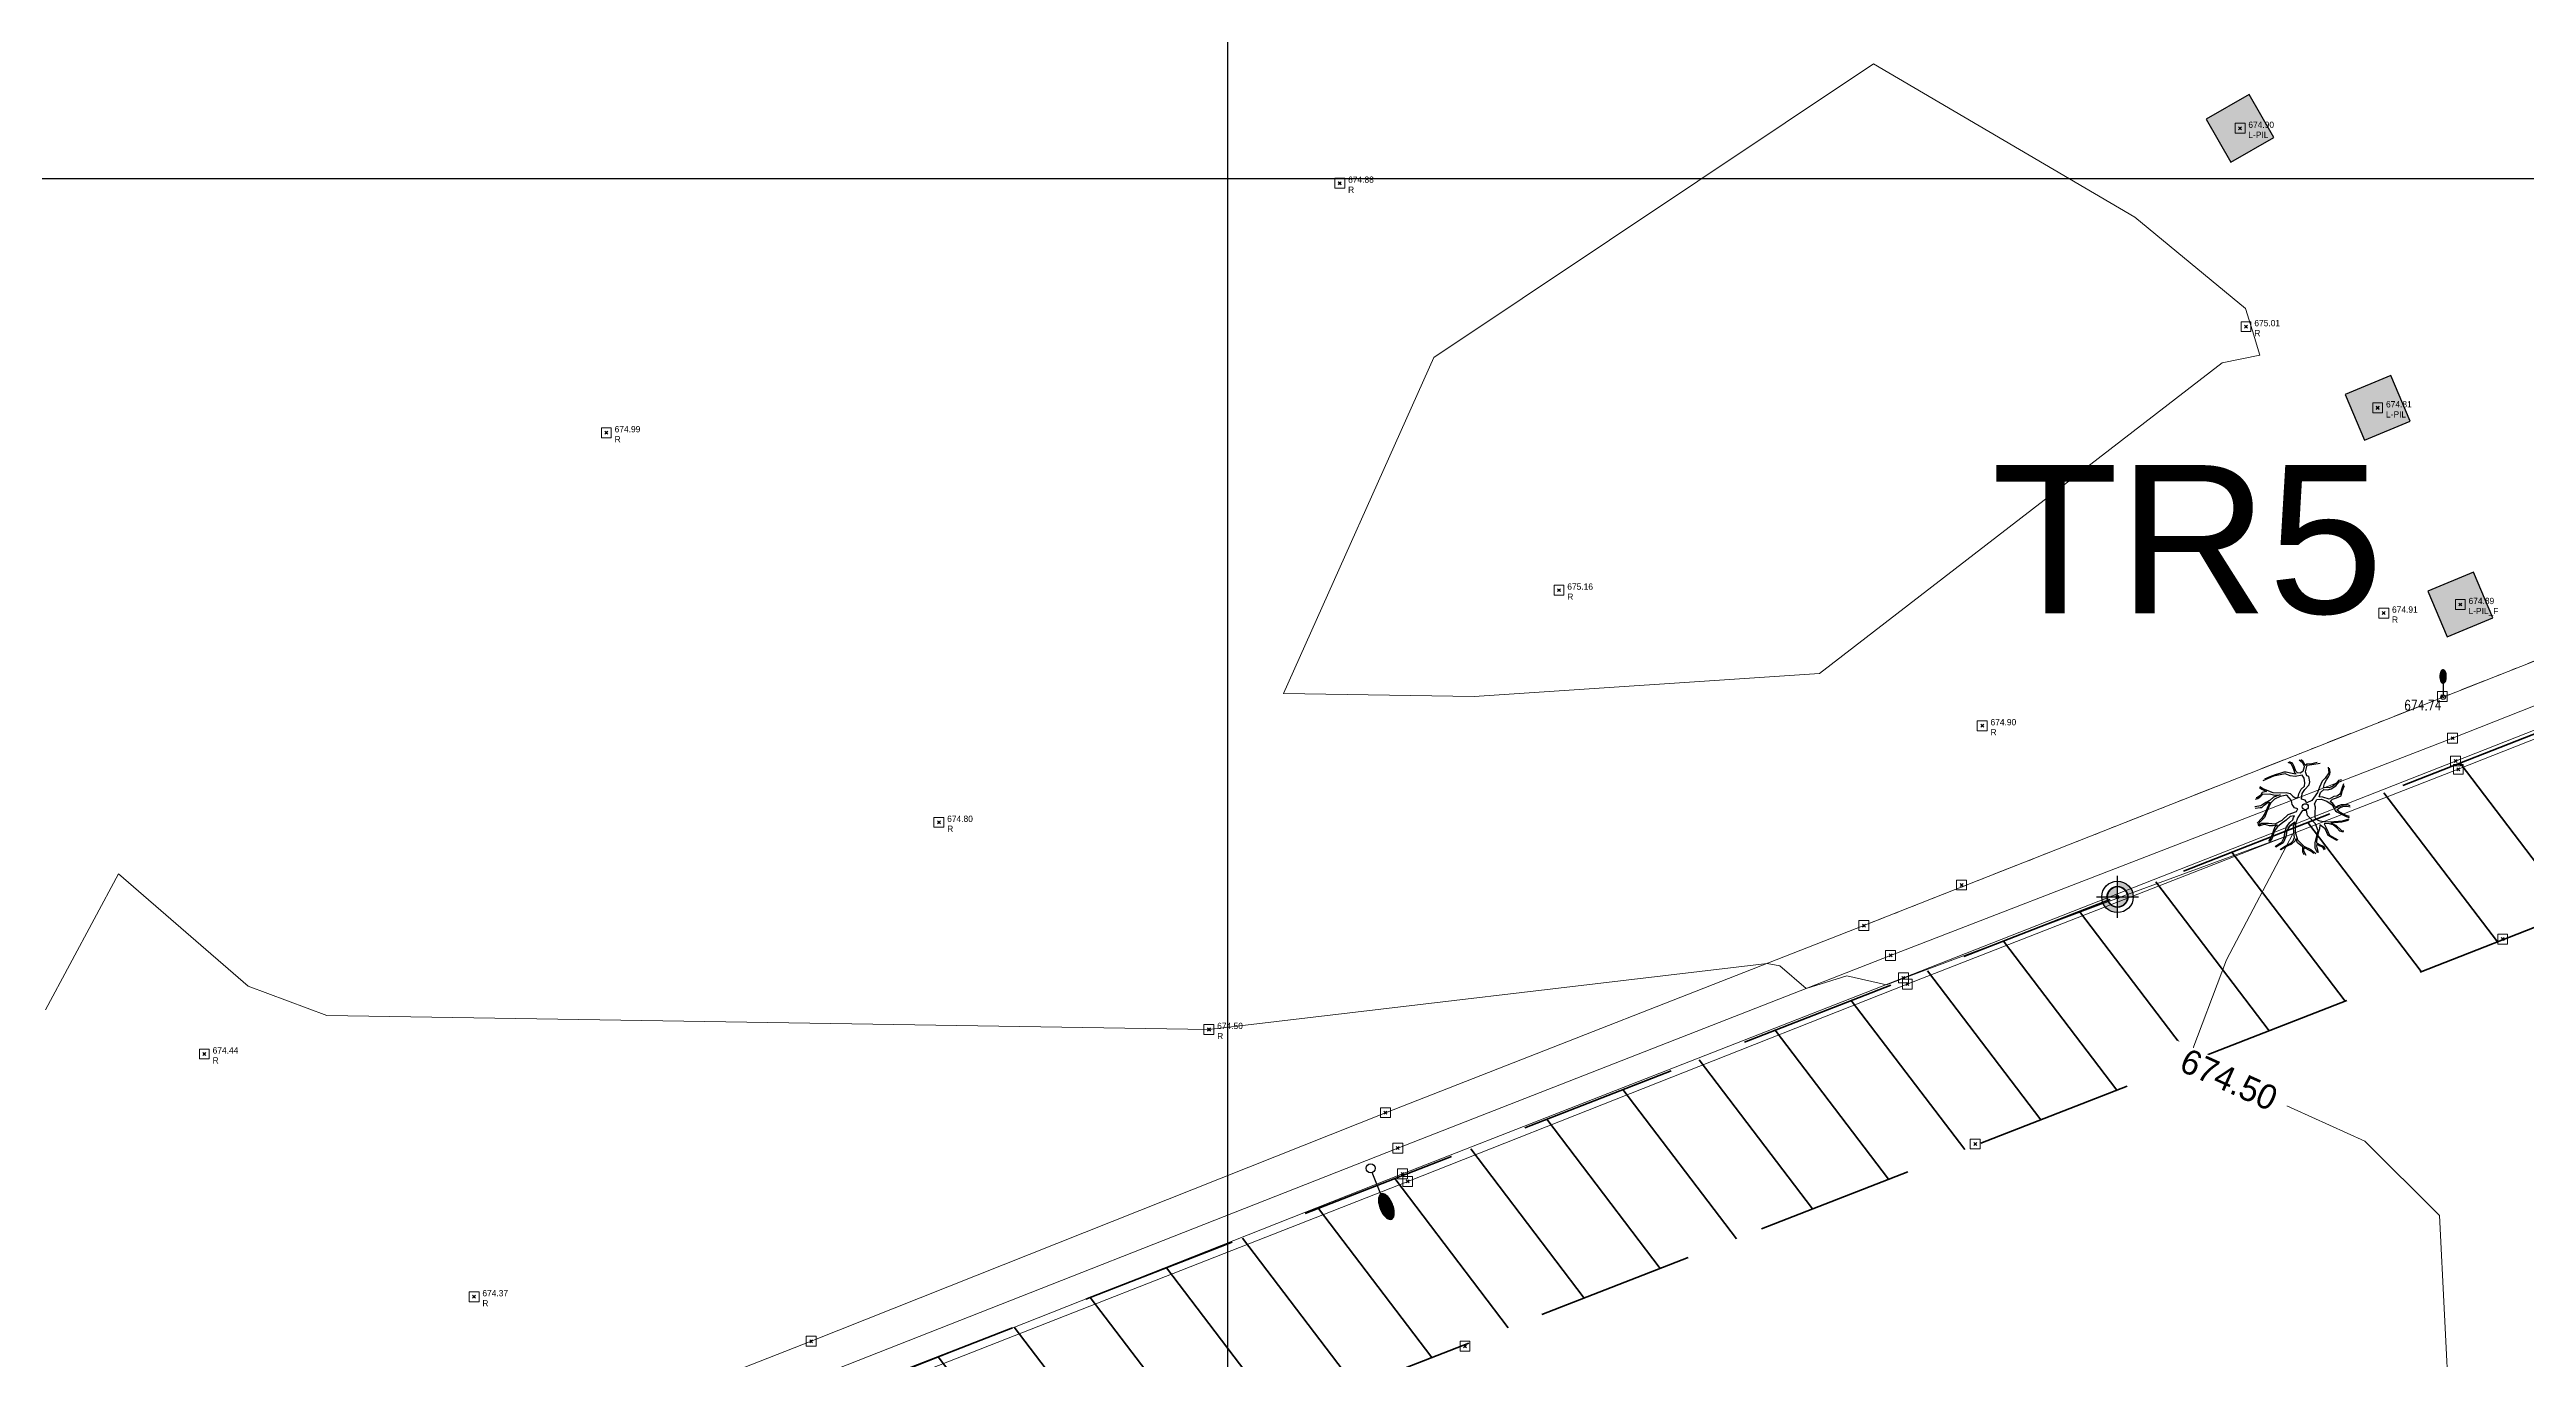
# Model space of a CAD drawing. Extents: x 350769 to 354978, y 6304672 to 6307963.
# Drawn here: x 352376.2 to 352426.2, y 6305376.1 to 6305402.6 of the extents above; entities that cross this region are included whole.
import ezdxf

# ---------------------------------------------------------------- set-up
doc = ezdxf.new("R2010")
doc.units = 0
doc.header["$PDMODE"] = 35
doc.header["$PDSIZE"] = 0.03
for name, pattern in [('4.0 - LO RECABARREN - DESNIVEL NUEVO$0$HIDDEN', [0.375, 0.25, -0.125]), ('CONTINUOS', [0]), ('DASHED', [19.05, 12.7, -6.35]), ('DIVIDE', [1.25, 0.5, -0.25, 0, -0.25, 0, -0.25])]:
    doc.linetypes.add(name, pattern=pattern)
doc.layers.get('0').update_dxf_attribs({"linetype": 'CONTINUOUS'})
for name, color, linetype in [('00-S2_ALL AREA APORTANTES', 150, 'CONTINUOUS'), ('1-coordenadas', 8, 'CONTINUOUS'), ('1-LINEA DE CIERRO', 7, 'DIVIDE'), ('1-MURO VIBROCRET', 7, 'FENCELINE2'), ('1-PAVIMENTO', 161, 'CONTINUOUS'), ('1-PILAR', 252, 'CONTINUOUS'), ('1-PRS', 6, 'CONTINUOUS'), ('1-SOLERA', 212, 'CONTINUOUS'), ('1-SOLERA REBAJADA', 7, 'CONTINUOUS'), ('1-VEREDA', 251, 'CONTINUOUS'), ('2-ACHURADO PAVIMENTO HORMIGON 3', 8, 'CONTINUOUS'), ('C-TINN', 5, 'CONTINUOUS'), ('C-TOPO-MAJR', 9, 'CONTINUOUS'), ('C-TOPO-MINR', 8, 'CONTINUOUS'), ('COTA-BLOCK', 4, 'CONTINUOUS'), ('V-NODE DIC 2005', 4, 'CONTINUOUS'), ('V-NODE-TEXT DIC 2005', 2, 'CONTINUOUS'), ('Z-ARB', 253, 'CONTINUOUS'), ('Z-LUM', 253, 'CONTINUOUS'), ('Z-PR', 253, 'CONTINUOUS')]:
    doc.layers.add(name, color=color, linetype=linetype)
doc.layers.add('0_ASD_TOPOGRAFIA_ELEMENTOS', color=7, linetype='CONTINUOS', lineweight=5, true_color=0xbdbdbd)
doc.styles.add('A', font='arial.ttf', dxfattribs={"height": 2})
doc.styles.add('ROMANS', font='romans.shx', dxfattribs={"width": 0.65})
doc.linetypes.add('FENCELINE2', pattern='A,0.25,-0.1,[132,ltypeshp.shx,S=0.1,R=0,X=-0.1,Y=0],-0.1,1', length=1.45)

# ---------------------------------------------------------------- blocks, each defined once
blk = doc.blocks.new('COORDENADAS')
at = {"layer": '1-coordenadas'}
for p, q in [((220, -900.625), (220, -0.625)), ((20, -800.625), (1420, -800.625))]:
    blk.add_line(p, q, dxfattribs=at)
blk = doc.blocks.new('PILAR')
blk.add_hatch(color=256).paths.add_polyline_path([(-0.5, 0.5), (-0.5, -0.5), (0.5, -0.5), (0.5, 0.5)])
blk.add_lwpolyline([(-0.5, 0.5), (-0.5, -0.5), (0.5, -0.5), (0.5, 0.5)], close=True)
blk = doc.blocks.new('*U1327')
at = {"color": 0, "linetype": 'ByBlock', "lineweight": -2, "transparency": 16777216}
blk.add_point((0, 0), dxfattribs=at)
blk = doc.blocks.new('*U3590', base_point=(352420.524, 6305400.934))
at = {"layer": 'V-NODE-TEXT DIC 2005', "linetype": 'ByBlock', "char_height": 0.127}
for s, insert, attachment_point in [('674.90', (352420.691, 6305401.005), 4), ('L-PIL', (352420.691, 6305400.866), 1)]:
    blk.add_mtext(s, dxfattribs=dict(at, insert=insert, attachment_point=attachment_point))
blk = doc.blocks.new('*U3591', base_point=(352420.524, 6305400.934))
at = {"layer": 'V-NODE-TEXT DIC 2005', "color": 2, "lineweight": -2}
blk.add_blockref('*U3590', (352420.524, 6305400.934), dxfattribs=at)
blk = doc.blocks.new('*U3568', base_point=(352423.306, 6305395.282))
at = {"layer": 'V-NODE-TEXT DIC 2005', "linetype": 'ByBlock', "char_height": 0.127}
for s, insert, attachment_point in [('674.81', (352423.473, 6305395.353), 4), ('L-PIL', (352423.473, 6305395.214), 1)]:
    blk.add_mtext(s, dxfattribs=dict(at, insert=insert, attachment_point=attachment_point))
blk = doc.blocks.new('*U3569', base_point=(352423.306, 6305395.282))
at = {"layer": 'V-NODE-TEXT DIC 2005', "color": 2, "lineweight": -2}
blk.add_blockref('*U3568', (352423.306, 6305395.282), dxfattribs=at)
blk = doc.blocks.new('*U3560', base_point=(352424.975, 6305391.306))
at = {"layer": 'V-NODE-TEXT DIC 2005', "linetype": 'ByBlock', "char_height": 0.127}
for s, insert, attachment_point in [('674.89', (352425.142, 6305391.377), 4), ('L-PIL_F', (352425.142, 6305391.238), 1)]:
    blk.add_mtext(s, dxfattribs=dict(at, insert=insert, attachment_point=attachment_point))
blk = doc.blocks.new('*U3561', base_point=(352424.975, 6305391.306))
at = {"layer": 'V-NODE-TEXT DIC 2005', "color": 2, "lineweight": -2}
blk.add_blockref('*U3560', (352424.975, 6305391.306), dxfattribs=at)
blk = doc.blocks.new('*U3094', base_point=(352423.428, 6305391.132))
at = {"layer": 'V-NODE-TEXT DIC 2005', "linetype": 'ByBlock', "char_height": 0.127}
for s, insert, attachment_point in [('674.91', (352423.595, 6305391.203), 4), ('R', (352423.595, 6305391.064), 1)]:
    blk.add_mtext(s, dxfattribs=dict(at, insert=insert, attachment_point=attachment_point))
blk = doc.blocks.new('*U3095', base_point=(352423.428, 6305391.132))
at = {"layer": 'V-NODE-TEXT DIC 2005', "color": 2, "lineweight": -2}
blk.add_blockref('*U3094', (352423.428, 6305391.132), dxfattribs=at)
blk = doc.blocks.new('*U3086', base_point=(352420.645, 6305396.924))
at = {"layer": 'V-NODE-TEXT DIC 2005', "linetype": 'ByBlock', "char_height": 0.127}
for s, insert, attachment_point in [('675.01', (352420.812, 6305396.995), 4), ('R', (352420.812, 6305396.856), 1)]:
    blk.add_mtext(s, dxfattribs=dict(at, insert=insert, attachment_point=attachment_point))
blk = doc.blocks.new('*U3087', base_point=(352420.645, 6305396.924))
at = {"layer": 'V-NODE-TEXT DIC 2005', "color": 2, "lineweight": -2}
blk.add_blockref('*U3086', (352420.645, 6305396.924), dxfattribs=at)
blk = doc.blocks.new('*U3084', base_point=(352406.761, 6305391.595))
at = {"layer": 'V-NODE-TEXT DIC 2005', "linetype": 'ByBlock', "char_height": 0.127}
for s, insert, attachment_point in [('675.16', (352406.928, 6305391.666), 4), ('R', (352406.928, 6305391.527), 1)]:
    blk.add_mtext(s, dxfattribs=dict(at, insert=insert, attachment_point=attachment_point))
blk = doc.blocks.new('*U3085', base_point=(352406.761, 6305391.595))
at = {"layer": 'V-NODE-TEXT DIC 2005', "color": 2, "lineweight": -2}
blk.add_blockref('*U3084', (352406.761, 6305391.595), dxfattribs=at)
blk = doc.blocks.new('*U3082', base_point=(352394.229, 6305386.9))
at = {"layer": 'V-NODE-TEXT DIC 2005', "linetype": 'ByBlock', "char_height": 0.127}
for s, insert, attachment_point in [('674.80', (352394.396, 6305386.971), 4), ('R', (352394.396, 6305386.832), 1)]:
    blk.add_mtext(s, dxfattribs=dict(at, insert=insert, attachment_point=attachment_point))
blk = doc.blocks.new('*U3083', base_point=(352394.229, 6305386.9))
at = {"layer": 'V-NODE-TEXT DIC 2005', "color": 2, "lineweight": -2}
blk.add_blockref('*U3082', (352394.229, 6305386.9), dxfattribs=at)
blk = doc.blocks.new('*U3080', base_point=(352415.315, 6305388.855))
at = {"layer": 'V-NODE-TEXT DIC 2005', "linetype": 'ByBlock', "char_height": 0.127}
for s, insert, attachment_point in [('674.90', (352415.482, 6305388.926), 4), ('R', (352415.482, 6305388.787), 1)]:
    blk.add_mtext(s, dxfattribs=dict(at, insert=insert, attachment_point=attachment_point))
blk = doc.blocks.new('*U3081', base_point=(352415.315, 6305388.855))
at = {"layer": 'V-NODE-TEXT DIC 2005', "color": 2, "lineweight": -2}
blk.add_blockref('*U3080', (352415.315, 6305388.855), dxfattribs=at)
blk = doc.blocks.new('*U3038', base_point=(352379.383, 6305382.216))
at = {"layer": 'V-NODE-TEXT DIC 2005', "linetype": 'ByBlock', "char_height": 0.127}
for s, insert, attachment_point in [('674.44', (352379.55, 6305382.287), 4), ('R', (352379.55, 6305382.148), 1)]:
    blk.add_mtext(s, dxfattribs=dict(at, insert=insert, attachment_point=attachment_point))
blk = doc.blocks.new('*U3039', base_point=(352379.383, 6305382.216))
at = {"layer": 'V-NODE-TEXT DIC 2005', "color": 2, "lineweight": -2}
blk.add_blockref('*U3038', (352379.383, 6305382.216), dxfattribs=at)
blk = doc.blocks.new('*U3020', base_point=(352384.835, 6305377.307))
at = {"layer": 'V-NODE-TEXT DIC 2005', "linetype": 'ByBlock', "char_height": 0.127}
for s, insert, attachment_point in [('674.37', (352385.002, 6305377.378), 4), ('R', (352385.002, 6305377.239), 1)]:
    blk.add_mtext(s, dxfattribs=dict(at, insert=insert, attachment_point=attachment_point))
blk = doc.blocks.new('*U3021', base_point=(352384.835, 6305377.307))
at = {"layer": 'V-NODE-TEXT DIC 2005', "color": 2, "lineweight": -2}
blk.add_blockref('*U3020', (352384.835, 6305377.307), dxfattribs=at)
blk = doc.blocks.new('*U2990', base_point=(352399.685, 6305382.712))
at = {"layer": 'V-NODE-TEXT DIC 2005', "linetype": 'ByBlock', "char_height": 0.127}
for s, insert, attachment_point in [('674.50', (352399.852, 6305382.783), 4), ('R', (352399.852, 6305382.644), 1)]:
    blk.add_mtext(s, dxfattribs=dict(at, insert=insert, attachment_point=attachment_point))
blk = doc.blocks.new('*U2991', base_point=(352399.685, 6305382.712))
at = {"layer": 'V-NODE-TEXT DIC 2005', "color": 2, "lineweight": -2}
blk.add_blockref('*U2990', (352399.685, 6305382.712), dxfattribs=at)
blk = doc.blocks.new('*U2948', base_point=(352402.33, 6305399.823))
at = {"layer": 'V-NODE-TEXT DIC 2005', "linetype": 'ByBlock', "char_height": 0.127}
for s, insert, attachment_point in [('674.88', (352402.497, 6305399.894), 4), ('R', (352402.497, 6305399.755), 1)]:
    blk.add_mtext(s, dxfattribs=dict(at, insert=insert, attachment_point=attachment_point))
blk = doc.blocks.new('*U2949', base_point=(352402.33, 6305399.823))
at = {"layer": 'V-NODE-TEXT DIC 2005', "color": 2, "lineweight": -2}
blk.add_blockref('*U2948', (352402.33, 6305399.823), dxfattribs=at)
blk = doc.blocks.new('*U2946', base_point=(352387.507, 6305394.777))
at = {"layer": 'V-NODE-TEXT DIC 2005', "linetype": 'ByBlock', "char_height": 0.127}
for s, insert, attachment_point in [('674.99', (352387.674, 6305394.848), 4), ('R', (352387.674, 6305394.709), 1)]:
    blk.add_mtext(s, dxfattribs=dict(at, insert=insert, attachment_point=attachment_point))
blk = doc.blocks.new('*U2947', base_point=(352387.507, 6305394.777))
at = {"layer": 'V-NODE-TEXT DIC 2005', "color": 2, "lineweight": -2}
blk.add_blockref('*U2946', (352387.507, 6305394.777), dxfattribs=at)
blk = doc.blocks.new('LUM')
blk.add_hatch(color=256).paths.add_polyline_path([(0.32, 2.09, 0.048714), (0.29, 2.37, 0.062489), (0.22, 2.58, 0.102974), (0.1, 2.74, 0.180941), (-0.01, 2.78, 0.180941), (-0.12, 2.74, 0.102974), (-0.24, 2.58, 0.062489), (-0.31, 2.37, 0.048714), (-0.34, 2.09, 0.048714), (-0.31, 1.81, 0.062489), (-0.24, 1.6, 0.102974), (-0.12, 1.44, 0.180941), (-0.01, 1.4, 0.180941), (0.1, 1.44, 0.102974), (0.22, 1.6, 0.062489), (0.29, 1.81, 0.048714)])
at = {"layer": 'Z-LUM'}
blk.add_lwpolyline([(-0.34, 2.09, 0.048714), (-0.31, 1.81, 0.062489), (-0.24, 1.6, 0.102974), (-0.12, 1.44, 0.180941), (-0.01, 1.4, 0.180941), (0.1, 1.44, 0.102974), (0.22, 1.6, 0.062489), (0.29, 1.81, 0.048714), (0.32, 2.09, 0.048714), (0.29, 2.37, 0.062489), (0.22, 2.58, 0.102974), (0.1, 2.74, 0.180941), (-0.01, 2.78, 0.180941), (-0.12, 2.74, 0.102974), (-0.24, 2.58, 0.062489), (-0.31, 2.37, 0.048714)], format="xyb", close=True, dxfattribs=at)
blk.add_lwpolyline([(0.01, 1.4), (0.01, 0.23)], dxfattribs=at)
blk.add_circle((0, 0), 0.23, dxfattribs=at)
blk = doc.blocks.new('ARB')
at = {"layer": 'Z-ARB', "linetype": 'Continuous'}
for p, q in [((-1.29, 1.23), (-1.72, 1.04)), ((-1.43, 1.21), (-1.65, 1.11)), ((-1.22, 1.29), (-1.43, 1.21)), ((-0.81, 1.33), (-1.29, 1.23)), ((-0.99, 1.36), (-1.22, 1.29)), ((-0.86, 1.4), (-0.99, 1.36)), ((-0.77, 1.4), (-0.86, 1.4)), ((-0.61, 1.25), (-0.81, 1.33)), ((-0.59, 1.35), (-0.77, 1.4)), ((-0.7, 1.8), (-0.58, 1.75)), ((-0.51, 1.76), (-0.64, 1.81)), ((-0.41, 1.22), (-0.61, 1.25)), ((-0.46, 1.33), (-0.59, 1.35)), ((-0.58, 1.75), (-0.51, 1.63)), ((-0.45, 1.63), (-0.51, 1.76)), ((-0.51, 1.63), (-0.46, 1.48)), ((-0.46, 1.48), (-0.43, 1.38)), ((-0.37, 1.32), (-0.46, 1.33)), ((-0.38, 1.44), (-0.45, 1.63)), ((-0.43, 1.38), (-0.37, 1.32)), ((-0.13, 1.27), (-0.41, 1.22)), ((-0.32, 1.37), (-0.38, 1.44)), ((-0.2, 1.35), (-0.32, 1.37)), ((-0.24, 1.9), (-0.12, 1.8)), ((-0.1, 1.42), (-0.2, 1.35)), ((-0.1, 1.84), (-0.18, 1.89)), ((-0.05, 1.16), (-0.13, 1.27)), ((-0.12, 1.8), (-0.06, 1.68)), ((-0.03, 1.73), (-0.1, 1.84)), ((-0.05, 1.61), (-0.1, 1.42)), ((-0.06, 1.68), (-0.05, 1.61)), ((-0.02, 0.97), (-0.05, 1.16)), ((-0.01, 1.67), (-0.03, 1.73)), ((0.06, 1.72), (-0.01, 1.67)), ((0.01, 1.41), (0.08, 1.68)), ((0.07, 1.25), (0.01, 1.41)), ((0.26, 1.73), (0.06, 1.72)), ((0.14, 1.22), (0.07, 1.25)), ((0.08, 1.68), (0.26, 1.71)), ((0.18, 1.01), (0.14, 1.22)), ((0.16, 0.89), (0.18, 1.01)), ((0.48, 1.79), (0.26, 1.73)), ((0.26, 1.71), (0.6, 1.76)), ((0.69, 1.03), (0.57, 0.79)), ((0.81, 1.15), (0.69, 1.03)), ((0.78, 0.94), (0.86, 1.08)), ((0.95, 1.37), (0.81, 1.15)), ((0.86, 1.08), (0.94, 1.21)), ((0.92, 1.6), (0.95, 1.37)), ((0.94, 1.21), (1, 1.32)), ((1.01, 1.39), (0.98, 1.56)), ((1, 1.32), (1.01, 1.39)), ((1.34, 1.06), (1.26, 0.95)), ((1.46, 1.09), (1.34, 1.06)), ((1.37, 1), (1.48, 1.04)), ((-1.8, 0.03), (-2.04, -0.01)), ((-2.01, 0.31), (-1.92, 0.33)), ((-1.96, 0.36), (-1.99, 0.36)), ((-1.81, 0.45), (-1.96, 0.36)), ((-1.92, 0.33), (-1.8, 0.42)), ((-1.85, 0.77), (-1.75, 0.71)), ((-1.84, 0.82), (-1.69, 0.72)), ((-1.74, 0.57), (-1.81, 0.45)), ((-1.8, 0.42), (-1.71, 0.51)), ((-1.59, 0.17), (-1.8, 0.03)), ((-1.76, -0.03), (-1.66, 0.06)), ((-1.75, 0.71), (-1.56, 0.61)), ((-1.56, 0.61), (-1.74, 0.57)), ((-1.71, 0.51), (-1.45, 0.52)), ((-1.69, 0.72), (-1.31, 0.58)), ((-1.66, 0.06), (-1.5, 0.19)), ((-1.49, 0.06), (-1.64, -0.28)), ((-1.42, 0.26), (-1.59, 0.17)), ((-1.41, 0.14), (-1.53, -0.12)), ((-1.5, 0.19), (-1.45, 0.18)), ((-1.45, 0.18), (-1.49, 0.06)), ((-1.45, 0.52), (-1.23, 0.47)), ((-1.29, 0.38), (-1.42, 0.26)), ((-1.24, 0.31), (-1.41, 0.14)), ((-1.31, 0.58), (-1.01, 0.56)), ((-1.01, 0.48), (-1.29, 0.38)), ((-1.02, 0.41), (-1.24, 0.31)), ((-1.23, 0.47), (-1.01, 0.48)), ((-0.75, 0.46), (-1.02, 0.41)), ((-1.01, 0.56), (-0.77, 0.58)), ((-0.77, 0.58), (-0.61, 0.54)), ((-0.55, 0.25), (-0.75, 0.46)), ((-0.61, 0.54), (-0.5, 0.43)), ((-0.53, 0.09), (-0.55, 0.25)), ((-0.49, 0.03), (-0.53, 0.09)), ((-0.5, 0.43), (-0.41, 0.36)), ((-0.43, -0.04), (-0.49, 0.03)), ((-0.41, 0.36), (-0.28, 0.39)), ((-0.28, 0.39), (-0.26, 0.52)), ((-0.26, 0.52), (-0.17, 0.71)), ((-0.17, 0.71), (-0.03, 0.83)), ((-0.15, 0.31), (-0.13, 0.54)), ((-0.15, 0.31), (-0.15, 0.31)), ((0, 0.26), (-0.15, 0.31)), ((-0.13, 0.54), (-0.02, 0.7)), ((-0.03, 0.83), (-0.02, 0.97)), ((-0.02, 0.7), (0.16, 0.89)), ((0.06, 0.16), (0, 0.26)), ((0.27, 0.25), (0.06, 0.16)), ((0.33, 0.34), (0.27, 0.25)), ((0.49, 0.58), (0.33, 0.34)), ((0.37, 0.12), (0.47, 0.29)), ((0.41, -0.02), (0.37, 0.12)), ((0.47, 0.29), (0.64, 0.31)), ((0.57, 0.79), (0.49, 0.58)), ((0.56, 0.4), (0.61, 0.57)), ((0.71, 0.38), (0.56, 0.4)), ((0.61, 0.57), (0.75, 0.7)), ((0.64, 0.31), (0.87, 0.22)), ((0.96, 0.31), (0.71, 0.38)), ((0.74, 0.78), (0.78, 0.94)), ((0.97, 0.76), (0.74, 0.78)), ((0.75, 0.7), (0.91, 0.68)), ((0.87, 0.22), (1.09, 0.07)), ((0.91, 0.68), (1.05, 0.72)), ((1.15, 0.41), (0.96, 0.31)), ((1.12, 0.83), (0.97, 0.76)), ((1.01, 0.21), (1.1, 0.3)), ((1.11, 0.13), (1.01, 0.21)), ((1.05, 0.72), (1.23, 0.84)), ((1.09, 0.07), (1.22, -0.17)), ((1.1, 0.3), (1.26, 0.36)), ((1.2, 0.02), (1.11, 0.13)), ((1.26, 0.95), (1.12, 0.83)), ((1.28, 0.43), (1.15, 0.41)), ((1.24, -0.03), (1.2, 0.02)), ((1.23, 0.84), (1.37, 1)), ((1.34, 0.03), (1.24, -0.03)), ((1.26, 0.36), (1.45, 0.44)), ((1.39, 0.49), (1.28, 0.43)), ((1.45, 0.07), (1.34, 0.03)), ((1.42, 0.56), (1.39, 0.49)), ((1.39, -0.04), (1.56, 0.02)), ((1.48, 0.73), (1.42, 0.56)), ((1.45, 0.44), (1.51, 0.65)), ((1.58, 0.07), (1.45, 0.07)), ((1.55, 0.92), (1.48, 0.73)), ((1.51, 0.65), (1.58, 0.86)), ((1.56, 0.02), (1.7, 0.02)), ((1.71, 0.07), (1.58, 0.07)), ((1.7, 0.02), (1.81, 0)), ((1.81, 0.04), (1.71, 0.07)), ((-2.03, -0.06), (-1.82, -0.03)), ((-1.75, -0.46), (-1.94, -0.66)), ((-1.78, -0.57), (-1.92, -0.72)), ((-1.9, -0.76), (-1.77, -0.67)), ((-1.72, -0.73), (-1.87, -0.79)), ((-1.82, -0.03), (-1.76, -0.03)), ((-1.65, -0.44), (-1.78, -0.57)), ((-1.77, -0.67), (-1.49, -0.67)), ((-1.64, -0.28), (-1.75, -0.46)), ((-1.63, -0.72), (-1.72, -0.73)), ((-1.53, -0.12), (-1.65, -0.44)), ((-1.44, -0.77), (-1.63, -0.72)), ((-1.49, -0.67), (-1.22, -0.69)), ((-1.3, -0.77), (-1.44, -0.77)), ((-1.36, -1.2), (-1.29, -0.99)), ((-1.25, -0.99), (-1.34, -1.27)), ((-1.14, -0.73), (-1.3, -0.77)), ((-1.29, -0.99), (-1.21, -0.8)), ((-1.12, -0.81), (-1.25, -0.99)), ((-1.22, -0.69), (-0.93, -0.54)), ((-1.21, -0.8), (-1.14, -0.73)), ((-0.98, -0.69), (-1.12, -0.81)), ((-0.77, -0.54), (-0.98, -0.69)), ((-0.93, -0.54), (-0.69, -0.32)), ((-0.82, -1.07), (-0.76, -0.82)), ((-0.74, -0.96), (-0.78, -1.22)), ((-0.61, -0.4), (-0.77, -0.54)), ((-0.76, -0.82), (-0.63, -0.64)), ((-0.62, -0.77), (-0.74, -0.96)), ((-0.69, -0.32), (-0.35, -0.19)), ((-0.63, -0.64), (-0.5, -0.53)), ((-0.42, -0.62), (-0.62, -0.77)), ((-0.44, -0.37), (-0.61, -0.4)), ((-0.5, -0.53), (-0.47, -0.44)), ((-0.47, -0.44), (-0.44, -0.37)), ((-0.47, -0.82), (-0.42, -0.62)), ((-0.46, -1.05), (-0.47, -0.82)), ((-0.3, -0.09), (-0.43, -0.04)), ((-0.39, -0.68), (-0.41, -1.01)), ((-0.3, -0.44), (-0.39, -0.68)), ((-0.35, -0.19), (-0.3, -0.09)), ((-0.12, -0.17), (-0.3, -0.44)), ((0.05, -0.16), (-0.12, -0.17)), ((0.09, -0.36), (0.05, -0.16)), ((0.42, -0.69), (0.09, -0.36)), ((0.4, -0.23), (0.41, -0.02)), ((0.4, -0.45), (0.4, -0.23)), ((0.49, -0.55), (0.4, -0.45)), ((0.52, -0.97), (0.42, -0.69)), ((0.47, -1.18), (0.52, -0.97)), ((0.6, -0.59), (0.49, -0.55)), ((0.57, -0.9), (0.54, -1.02)), ((0.59, -0.73), (0.57, -0.9)), ((0.8, -0.89), (0.59, -0.73)), ((0.82, -0.63), (0.6, -0.59)), ((0.92, -0.68), (0.77, -0.69)), ((0.77, -0.69), (0.84, -0.85)), ((0.92, -1.17), (0.8, -0.89)), ((1.16, -0.61), (0.82, -0.63)), ((0.84, -0.85), (0.98, -1.15)), ((1.13, -0.73), (0.92, -0.68)), ((1.48, -0.63), (1.03, -0.66)), ((1.03, -0.66), (1.24, -0.74)), ((1.27, -0.85), (1.13, -0.73)), ((1.34, -0.6), (1.16, -0.61)), ((1.22, -0.17), (1.28, -0.21)), ((1.24, -0.74), (1.46, -0.96)), ((1.4, -0.99), (1.27, -0.85)), ((1.28, -0.13), (1.39, -0.04)), ((1.36, -0.2), (1.28, -0.13)), ((1.28, -0.21), (1.65, -0.39)), ((1.49, -0.58), (1.34, -0.6)), ((1.55, -0.3), (1.36, -0.2)), ((1.55, -1.03), (1.4, -0.99)), ((1.46, -0.96), (1.56, -0.98)), ((1.75, -0.56), (1.48, -0.63)), ((1.76, -0.51), (1.49, -0.58)), ((1.66, -0.36), (1.55, -0.3)), ((1.65, -0.39), (1.78, -0.44)), ((1.79, -0.39), (1.66, -0.36)), ((-1.47, -1.39), (-1.36, -1.2)), ((-1.34, -1.27), (-1.45, -1.42)), ((-1.21, -1.61), (-1.08, -1.51)), ((-0.89, -1.46), (-1.19, -1.64)), ((-1.08, -1.51), (-0.95, -1.43)), ((-1.01, -1.73), (-0.88, -1.64)), ((-0.73, -1.59), (-0.99, -1.75)), ((-0.95, -1.43), (-0.85, -1.24)), ((-0.78, -1.22), (-0.89, -1.46)), ((-0.88, -1.64), (-0.71, -1.53)), ((-0.85, -1.24), (-0.82, -1.07)), ((-0.55, -1.52), (-0.73, -1.59)), ((-0.71, -1.53), (-0.58, -1.48)), ((-0.58, -1.48), (-0.49, -1.38)), ((-0.41, -1.38), (-0.55, -1.52)), ((-0.49, -1.38), (-0.43, -1.24)), ((-0.43, -1.24), (-0.46, -1.05)), ((-0.41, -1.01), (-0.32, -1.34)), ((-0.38, -1.3), (-0.41, -1.38)), ((-0.31, -1.46), (-0.38, -1.3)), ((-0.32, -1.34), (-0.06, -1.59)), ((-0.19, -1.55), (-0.31, -1.46)), ((-0.1, -1.63), (-0.19, -1.55)), ((-0.1, -1.68), (-0.1, -1.63)), ((-0.1, -1.84), (-0.1, -1.68)), ((-0.04, -1.95), (-0.1, -1.84)), ((-0.06, -1.65), (-0.07, -1.78)), ((-0.07, -1.78), (0.02, -1.96)), ((-0.06, -1.59), (0.22, -1.73)), ((0.23, -1.8), (-0.06, -1.65)), ((0.22, -1.73), (0.43, -1.89)), ((0.35, -1.89), (0.23, -1.8)), ((0.4, -1.46), (0.47, -1.18)), ((0.4, -1.67), (0.4, -1.46)), ((0.49, -1.87), (0.4, -1.67)), ((0.47, -1.27), (0.45, -1.46)), ((0.45, -1.46), (0.63, -1.55)), ((0.47, -1.52), (0.45, -1.59)), ((0.45, -1.59), (0.47, -1.65)), ((0.54, -1.02), (0.47, -1.27)), ((0.56, -1.58), (0.47, -1.52)), ((0.47, -1.65), (0.52, -1.85)), ((0.71, -1.63), (0.56, -1.58)), ((0.63, -1.55), (0.74, -1.6)), ((0.78, -1.74), (0.71, -1.63)), ((0.74, -1.6), (0.81, -1.72)), ((1.02, -1.22), (0.92, -1.17)), ((0.98, -1.15), (1.31, -1.34)), ((1.27, -1.37), (1.02, -1.22))]:
    blk.add_line(p, q, dxfattribs=at)
at = {"layer": 'Z-ARB'}
blk.add_circle((0, 0), 0.122, dxfattribs=at)
blk = doc.blocks.new('PR')
at = {"layer": 'Z-PR'}
h = blk.add_hatch(color=256, dxfattribs=at)
h.paths.add_polyline_path([(0, 0.31875), (0, 0.2125, -0.41421356), (0.2125, 0), (0.31875, 0, 0.41421356)])
h.paths.add_polyline_path([(-0.2125, 0), (-0.31875, 0, 0.41421356), (0, -0.31875), (0, -0.2125, -0.41421356)])
h.paths.add_polyline_path([(0, 0.2125, 0.41421356), (-0.2125, 0), (0, 0)])
h.paths.add_polyline_path([(0.2125, 0), (0, 0), (0, -0.2125, 0.41421356)])
for p, q in [((-0.425, 0), (0.425, 0)), ((0, -0.425), (0, 0.425))]:
    blk.add_line(p, q, dxfattribs=at)
for radius in [0.31875, 0.2125]:
    blk.add_circle((0, 0), radius, dxfattribs=at)
blk = doc.blocks.new('TOPOGRAFIA')
at = {"layer": '1-coordenadas', "color": 9, "linetype": '4.0 - LO RECABARREN - DESNIVEL NUEVO$0$HIDDEN', "lineweight": 0, "ltscale": 50, "true_color": 0xbdbdbd}
for p, q in [((390400, 6302300), (390400, 6303200)), ((390200, 6302400), (390900, 6302400))]:
    blk.add_line(p, q, dxfattribs=at)
at = {"layer": '1-LINEA DE CIERRO', "color": 9, "lineweight": 0, "true_color": 0xbdbdbd, "flags": 128}
blk.add_lwpolyline([(390440.222, 6302395.698), (390412.853, 6302384.893)], dxfattribs=at)
at = {"layer": '1-MURO VIBROCRET', "color": 9, "lineweight": 0, "true_color": 0xbdbdbd}
blk.add_lwpolyline([(390358.661, 6302363.597), (390368.309, 6302367.363), (390379.971, 6302371.934), (390391.577, 6302376.49), (390403.182, 6302381.11), (390412.853, 6302384.893)], dxfattribs=at)
at = {"layer": '1-PAVIMENTO', "color": 9, "lineweight": 0, "true_color": 0xbdbdbd}
for points in [[(390441.522, 6302394.629), (390424.865, 6302388.053)], [(390413.73, 6302383.711), (390403.632, 6302379.719)], [(390403.632, 6302379.72), (390392.124, 6302375.205)]]:
    blk.add_lwpolyline(points, dxfattribs=at)
at = {"layer": '1-PAVIMENTO', "color": 9, "lineweight": 0, "true_color": 0xbdbdbd, "flags": 128}
blk.add_lwpolyline([(390424.865, 6302388.053), (390413.73, 6302383.711)], dxfattribs=at)
at = {"layer": '1-PRS', "color": 9, "lineweight": 0, "true_color": 0xbdbdbd}
blk.add_circle((390417.977, 6302385.474), 0.2, dxfattribs=at)
blk.add_point((390417.977, 6302385.474), dxfattribs=at)
at = {"layer": '1-SOLERA', "color": 9, "lineweight": 0, "true_color": 0xbdbdbd, "flags": 128}
blk.add_lwpolyline([(390403.53, 6302379.873), (390413.652, 6302383.837), (390424.809, 6302388.221), (390441.437, 6302394.763)], dxfattribs=at)
at = {"layer": '1-SOLERA', "color": 9, "lineweight": 0, "true_color": 0xbdbdbd}
blk.add_lwpolyline([(390337.524, 6302354.529), (390346.473, 6302357.651), (390358.535, 6302362.153), (390369.063, 6302366.29), (390380.19, 6302370.674), (390392.208, 6302375.399), (390403.529, 6302379.874)], dxfattribs=at)
at = {"layer": '1-VEREDA', "color": 9, "lineweight": 0, "true_color": 0xbdbdbd, "flags": 128}
for points in [[(390412.853, 6302384.893), (390424.559, 6302389.511), (390440.222, 6302395.698), (390451.638, 6302400.227), (390457.734, 6302402.476)], [(390452.609, 6302399.636), (390441.217, 6302395.194), (390424.75, 6302388.683), (390413.391, 6302384.29), (390403.432, 6302380.393), (390391.891, 6302375.853), (390380.078, 6302371.074), (390359.356, 6302362.924)], [(390412.853, 6302384.893), (390403.182, 6302381.11), (390391.577, 6302376.49), (390379.971, 6302371.934), (390368.309, 6302367.363), (390358.661, 6302363.597), (390358.661, 6302363.597)]]:
    blk.add_lwpolyline(points, dxfattribs=at)
at = {"layer": 'C-TINN', "color": 9, "linetype": 'Continuous', "lineweight": 0, "true_color": 0xbdbdbd}
for points, elevation in [([(390420.355, 6302400.914), (390420.355, 6302401.114), (390420.555, 6302401.114), (390420.555, 6302400.914), (390420.355, 6302400.914)], 674.9), ([(390402.16, 6302399.804), (390402.16, 6302400.004), (390402.36, 6302400.004), (390402.36, 6302399.804), (390402.16, 6302399.804)], 674.88), ([(390420.475, 6302396.903), (390420.475, 6302397.103), (390420.675, 6302397.103), (390420.675, 6302396.903), (390420.475, 6302396.903)], 675.01), ([(390423.136, 6302395.262), (390423.136, 6302395.462), (390423.336, 6302395.462), (390423.336, 6302395.262), (390423.136, 6302395.262)], 674.81), ([(390387.337, 6302394.758), (390387.337, 6302394.958), (390387.537, 6302394.958), (390387.537, 6302394.758), (390387.337, 6302394.758)], 674.99), ([(390406.591, 6302391.575), (390406.591, 6302391.775), (390406.791, 6302391.775), (390406.791, 6302391.575), (390406.591, 6302391.575)], 675.16), ([(390423.259, 6302391.111), (390423.259, 6302391.311), (390423.459, 6302391.311), (390423.459, 6302391.111), (390423.259, 6302391.111)], 674.91), ([(390424.806, 6302391.285), (390424.806, 6302391.485), (390425.006, 6302391.485), (390425.006, 6302391.285), (390424.806, 6302391.285)], 674.89), ([(390424.442, 6302389.427), (390424.442, 6302389.627), (390424.642, 6302389.627), (390424.642, 6302389.427), (390424.442, 6302389.427)], 674.84), ([(390415.144, 6302388.834), (390415.144, 6302389.034), (390415.344, 6302389.034), (390415.344, 6302388.834), (390415.144, 6302388.834)], 674.9), ([(390424.65, 6302388.583), (390424.65, 6302388.783), (390424.85, 6302388.783), (390424.85, 6302388.583), (390424.65, 6302388.583)], 674.731), ([(390424.709, 6302388.121), (390424.709, 6302388.321), (390424.909, 6302388.321), (390424.909, 6302388.121), (390424.709, 6302388.121)], 674.71), ([(390424.765, 6302387.953), (390424.765, 6302388.153), (390424.965, 6302388.153), (390424.965, 6302387.953), (390424.765, 6302387.953)], 674.56), ([(390394.059, 6302386.882), (390394.059, 6302387.082), (390394.259, 6302387.082), (390394.259, 6302386.882), (390394.059, 6302386.882)], 674.8), ([(390414.726, 6302385.615), (390414.726, 6302385.815), (390414.926, 6302385.815), (390414.926, 6302385.615), (390414.726, 6302385.615)], 674.56), ([(390412.753, 6302384.793), (390412.753, 6302384.993), (390412.953, 6302384.993), (390412.953, 6302384.793), (390412.753, 6302384.793)], 674.533), ([(390425.661, 6302384.521), (390425.661, 6302384.721), (390425.861, 6302384.721), (390425.861, 6302384.521), (390425.661, 6302384.521)], 674.621), ([(390413.291, 6302384.19), (390413.291, 6302384.39), (390413.491, 6302384.39), (390413.491, 6302384.19), (390413.291, 6302384.19)], 674.531), ([(390413.552, 6302383.737), (390413.552, 6302383.937), (390413.752, 6302383.937), (390413.752, 6302383.737), (390413.552, 6302383.737)], 674.511), ([(390413.63, 6302383.611), (390413.63, 6302383.811), (390413.83, 6302383.811), (390413.83, 6302383.611), (390413.63, 6302383.611)], 674.36), ([(390399.515, 6302382.692), (390399.515, 6302382.892), (390399.715, 6302382.892), (390399.715, 6302382.692), (390399.515, 6302382.692)], 674.5), ([(390379.212, 6302382.198), (390379.212, 6302382.398), (390379.412, 6302382.398), (390379.412, 6302382.198), (390379.212, 6302382.198)], 674.44), ([(390403.082, 6302381.01), (390403.082, 6302381.21), (390403.282, 6302381.21), (390403.282, 6302381.01), (390403.082, 6302381.01)], 674.37), ([(390403.331, 6302380.294), (390403.331, 6302380.494), (390403.531, 6302380.494), (390403.531, 6302380.294), (390403.331, 6302380.294)], 674.35), ([(390415.002, 6302380.377), (390415.002, 6302380.577), (390415.202, 6302380.577), (390415.202, 6302380.377), (390415.002, 6302380.377)], 674.418), ([(390403.429, 6302379.774), (390403.429, 6302379.974), (390403.629, 6302379.974), (390403.629, 6302379.774), (390403.429, 6302379.774)], 674.35), ([(390403.532, 6302379.62), (390403.532, 6302379.82), (390403.732, 6302379.82), (390403.732, 6302379.62), (390403.532, 6302379.62)], 674.19), ([(390384.664, 6302377.289), (390384.664, 6302377.489), (390384.864, 6302377.489), (390384.864, 6302377.289), (390384.664, 6302377.289)], 674.37), ([(390391.477, 6302376.39), (390391.477, 6302376.59), (390391.677, 6302376.59), (390391.677, 6302376.39), (390391.477, 6302376.39)], 674.19), ([(390404.691, 6302376.288), (390404.691, 6302376.488), (390404.891, 6302376.488), (390404.891, 6302376.288), (390404.691, 6302376.288)], 674.25)]:
    blk.add_lwpolyline(points, dxfattribs=dict(at, elevation=elevation))
for p in [(390420.455, 6302401.014, 674.9), (390402.26, 6302399.904, 674.88), (390420.575, 6302397.003, 675.01), (390423.236, 6302395.362, 674.81), (390387.437, 6302394.858, 674.99), (390406.691, 6302391.675, 675.16), (390423.359, 6302391.211, 674.91), (390424.906, 6302391.385, 674.89), (390424.542, 6302389.527, 674.84), (390415.244, 6302388.934, 674.9), (390424.75, 6302388.683, 674.731), (390424.809, 6302388.221, 674.71), (390424.865, 6302388.053, 674.56), (390394.159, 6302386.982, 674.8), (390414.826, 6302385.715, 674.56), (390412.853, 6302384.893, 674.533), (390425.761, 6302384.621, 674.621), (390413.391, 6302384.29, 674.531), (390413.652, 6302383.837, 674.511), (390413.73, 6302383.711, 674.36), (390399.615, 6302382.792, 674.5), (390379.312, 6302382.298, 674.44), (390403.182, 6302381.11, 674.37), (390415.102, 6302380.477, 674.418), (390403.431, 6302380.394, 674.35), (390403.529, 6302379.874, 674.35), (390403.632, 6302379.72, 674.19), (390384.764, 6302377.389, 674.37), (390391.577, 6302376.49, 674.19), (390404.791, 6302376.388, 674.25)]:
    blk.add_point(p, dxfattribs=at)
at = {"layer": 'C-TOPO-MAJR', "color": 9, "linetype": 'Continuous', "lineweight": 0, "true_color": 0xbdbdbd, "elevation": 675}
blk.add_lwpolyline([(390420.091, 6302396.27), (390420.854, 6302396.424), (390420.708, 6302396.921), (390420.564, 6302397.368), (390418.33, 6302399.219), (390413.045, 6302402.32), (390404.159, 6302396.377), (390401.121, 6302389.589), (390404.975, 6302389.522), (390411.955, 6302389.988), (390420.091, 6302396.27)], dxfattribs=at)
at = {"layer": 'C-TOPO-MINR', "color": 9, "linetype": 'Continuous', "lineweight": 0, "true_color": 0xbdbdbd, "elevation": 674.5}
blk.add_lwpolyline([(390424.685, 6302375.013), (390424.487, 6302379.029), (390422.978, 6302380.537), (390419.408, 6302382.151), (390420.183, 6302384.199), (390421.524, 6302386.75), (390418.162, 6302385.515), (390413.658, 6302383.828), (390413.309, 6302383.696), (390412.504, 6302383.875), (390411.685, 6302383.623), (390411.154, 6302384.082), (390410.895, 6302384.127), (390399.615, 6302382.792), (390381.787, 6302383.078), (390380.199, 6302383.668), (390377.581, 6302385.941), (390376.102, 6302383.189)], dxfattribs=at)
at = {"layer": '1-PILAR', "color": 9, "lineweight": 0, "true_color": 0xbdbdbd}
for p, rotation in [((390420.455, 6302401.014), 119.8079688335011), ((390423.236, 6302395.362), 112.7666403138781), ((390424.906, 6302391.385), 112.7666403138781)]:
    blk.add_blockref('PILAR', p, dxfattribs=dict(at, rotation=rotation))
at = {"layer": '1-SOLERA REBAJADA', "color": 9, "lineweight": 0, "true_color": 0xbdbdbd}
blk.add_blockref('PR', (390417.977, 6302385.474), dxfattribs=at)
at = {"layer": 'V-NODE DIC 2005', "color": 9, "lineweight": 0, "true_color": 0xbdbdbd, "rotation": 359.9963883938062}
for p in [(390420.455, 6302401.013), (390402.261, 6302399.903), (390420.576, 6302397.003), (390423.237, 6302395.361), (390387.438, 6302394.858), (390406.691, 6302391.675), (390423.358, 6302391.211), (390424.905, 6302391.385), (390415.245, 6302388.935), (390394.159, 6302386.981), (390399.615, 6302382.793), (390379.313, 6302382.298), (390384.765, 6302377.389)]:
    blk.add_blockref('*U1327', p, dxfattribs=at)
at = {"layer": 'V-NODE-TEXT DIC 2005', "color": 9, "lineweight": 0, "true_color": 0xbdbdbd, "rotation": 359.9963883938062}
for name, p in [('*U3591', (390420.455, 6302401.013)), ('*U2949', (390402.261, 6302399.903)), ('*U3087', (390420.576, 6302397.003)), ('*U3569', (390423.237, 6302395.361)), ('*U2947', (390387.438, 6302394.858)), ('*U3085', (390406.691, 6302391.675)), ('*U3561', (390424.905, 6302391.385)), ('*U3095', (390423.358, 6302391.211)), ('*U3081', (390415.245, 6302388.935)), ('*U3083', (390394.159, 6302386.981)), ('*U2991', (390399.615, 6302382.793)), ('*U3039', (390379.313, 6302382.298)), ('*U3021', (390384.765, 6302377.389))]:
    blk.add_blockref(name, p, dxfattribs=at)
at = {"layer": 'Z-ARB', "color": 9, "lineweight": 0, "true_color": 0xbdbdbd, "xscale": 0.5, "yscale": 0.5, "zscale": 0.5}
blk.add_blockref('ARB', (390421.772, 6302387.297), dxfattribs=at)
at = {"layer": 'Z-LUM', "color": 9, "lineweight": 0, "true_color": 0xbdbdbd, "xscale": 0.2, "yscale": 0.2, "zscale": 0.2}
blk.add_blockref('LUM', (390424.559, 6302389.511), dxfattribs=at)
at = {"layer": 'Z-LUM', "color": 9, "lineweight": 0, "true_color": 0xbdbdbd, "xscale": 0.4000000000000026, "yscale": 0.4000000000000026, "zscale": 0.4000000000000026, "rotation": 202.1064283112044}
blk.add_blockref('LUM', (390402.884, 6302379.986), dxfattribs=at)
at = {"layer": '1-PRS', "color": 9, "lineweight": 0, "true_color": 0xbdbdbd, "style": 'A'}
blk.add_text('TR5', height=3, dxfattribs=at).set_placement((390415.435, 6302391.204))
at = {"layer": 'COTA-BLOCK', "color": 9, "lineweight": 0, "true_color": 0xbdbdbd, "style": 'ROMANS', "width": 0.8}
blk.add_text(' 674.74', height=0.2, dxfattribs=at).set_placement((390423.659, 6302389.249))
at = {"layer": 'C-TOPO-MINR', "color": 9, "linetype": 'Continuous', "lineweight": 0, "true_color": 0xbdbdbd, "insert": (390420.23, 6302381.779, 674.5), "char_height": 0.5, "width": 2.50095, "attachment_point": 5, "rotation": 335.6711, "bg_fill": 3, "box_fill_scale": 1.0635, "bg_fill_color": 256, "bg_fill_true_color": 13158600, "bg_fill_transparency": 0}
blk.add_mtext('674.50', dxfattribs=at)

msp = doc.modelspace()

# ---------------------------------------------------------------- hatches: boundary and pattern name
at = {"layer": '00-S2_ALL AREA APORTANTES', "linetype": 'DASHED', "lineweight": 40, "ltscale": 0.25}
h = msp.add_hatch(dxfattribs=at)
h.set_pattern_fill('ANSI31', color=150, scale=0.5, angle=82.24516605)
h.paths.add_polyline_path([(352447.893, 6305397.151), (352449.233, 6305393.765), (352349.709, 6305354.93), (352348.323, 6305358.296)])
at = {"layer": '2-ACHURADO PAVIMENTO HORMIGON 3'}
h = msp.add_hatch(dxfattribs=at)
h.set_pattern_fill('ANSI31', color=256, scale=0.2)
h.set_pattern_definition([(45, (0, 0), (-0.449012806053, 0.449012806053), [])])
edge = h.paths.add_edge_path()
edge.add_line((352341.035, 6305348.179), (352347.072, 6305350.197))
edge.add_line((352347.072, 6305350.197), (352352.002, 6305351.936))
edge.add_line((352352.002, 6305351.936), (352360.513, 6305355.192))
edge.add_line((352360.513, 6305355.192), (352362.048, 6305355.793))
edge.add_arc((352331.353, 6305347.075), 31.908, 15.8554, 28.5596)
edge.add_line((352359.379, 6305362.33), (352358.592, 6305362.021))
edge.add_line((352358.592, 6305362.021), (352346.531, 6305357.502))
edge.add_line((352346.531, 6305357.502), (352337.514, 6305354.407))
edge.add_line((352337.514, 6305354.407), (352329.564, 6305351.852))
edge.add_line((352329.564, 6305351.852), (352329.477, 6305351.822))
edge.add_line((352329.477, 6305351.822), (352329.952, 6305350.43))
edge.add_line((352329.952, 6305350.43), (352327.113, 6305349.461))
edge.add_line((352327.113, 6305349.461), (352326.648, 6305350.822))
edge.add_line((352326.648, 6305350.822), (352312.751, 6305345.907))
edge.add_arc((211152.579, 6660793.69), 382451.723, 291.65873843, 291.65967784, ccw=False)
edge.add_line((352306.923, 6305343.593), (352300.048, 6305340.901))
edge.add_arc((352331.353, 6305347.075), 31.908, 191.1572, 191.9126)
edge.add_arc((352331.353, 6305347.075), 31.908, 191.9126, 203.8174)
edge.add_line((352302.162, 6305334.19), (352309.395, 6305337.044))
edge.add_line((352309.395, 6305337.044), (352316.578, 6305339.886))
edge.add_arc((352317.536, 6305337.464), 2.605, 97.7143, 111.5865, ccw=False)
edge.add_line((352317.187, 6305340.045), (352327.409, 6305343.678))
edge.add_line((352327.409, 6305343.678), (352335.441, 6305346.276))
edge.add_line((352335.441, 6305346.276), (352341.035, 6305348.179))
edge = h.paths.add_edge_path()
edge.add_arc((352331.353, 6305347.075), 31.908, 336.6743, 358.2614)
edge.add_line((352363.247, 6305346.107), (352363.089, 6305346.045))
edge.add_line((352363.089, 6305346.045), (352337.01, 6305336.469))
edge.add_line((352337.01, 6305336.469), (352330.969, 6305334.226))
edge.add_line((352330.969, 6305334.226), (352314.054, 6305328.005))
edge.add_line((352314.054, 6305328.005), (352311.667, 6305327.111))
edge.add_line((352311.667, 6305327.111), (352307.733, 6305325.622))
edge.add_arc((352331.353, 6305347.075), 31.908, 222.2476, 246.48)
edge.add_line((352318.62, 6305317.818), (352334.909, 6305324.258))
edge.add_line((352334.909, 6305324.258), (352360.654, 6305334.441))

# ---------------------------------------------------------------- linework, layer by layer
at = {"layer": '00-S2_ALL AREA APORTANTES', "color": 150, "linetype": 'DASHED', "lineweight": 40, "ltscale": 0.25}
msp.add_lwpolyline([(352447.893, 6305397.151), (352449.233, 6305393.765), (352349.709, 6305354.93), (352348.323, 6305358.296)], close=True, dxfattribs=at)

# ---------------------------------------------------------------- block references
at = {"color": 252, "linetype": 'DASHED'}
msp.add_blockref('COORDENADAS', (352180, 6306200.625), dxfattribs=at)
at = {"layer": '1-PILAR', "rotation": 119.8079688335011}
msp.add_blockref('PILAR', (352420.455, 6305401.014), dxfattribs=at)

# ---------------------------------------------------------------- next in the draw order: block references
at = {"layer": '0_ASD_TOPOGRAFIA_ELEMENTOS', "color": 30, "true_color": 0xf26507}
msp.add_blockref('TOPOGRAFIA', (-38000, 3000), dxfattribs=at)

doc.saveas('drawing.dxf')
